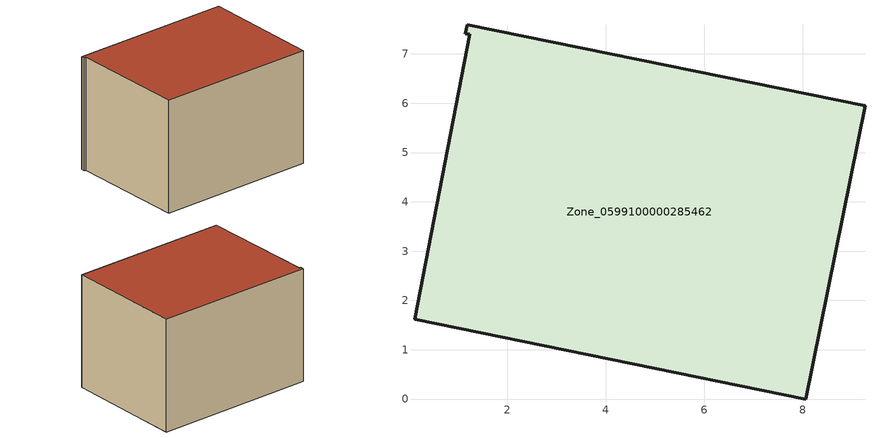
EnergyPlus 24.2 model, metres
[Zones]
Zone_0599100000285462
 floor ground (C_G): 1.24,7.39 1.16,7.41 1.19,7.59 9.26,5.95 8.06,0 0.12,1.61 z0
 wall outside (C_F): 8.06,0 9.26,5.95 1.19,7.59 1.16,7.41 1.24,7.39 0.12,1.61 8.06,0 z0:5.8
 roof outside (C_R): 1.24,7.39 0.12,1.61 8.06,0 9.26,5.95 1.19,7.59 1.16,7.41 z5.8
[BUILDING]
Pand.0599100000285462: North Axis=0; Terrain=City; Loads Convergence Tolerance Value=0.04; Temperature Convergence Tolerance Value=0.4; Solar Distribution=FullExterior; Maximum Number of Warmup Days=25; Minimum Number of Warmup Days=1
[Site:Location]
Rotterdam.The.Hague.AP_ZH_NLD Design_Conditions: Latitude=51.96; Longitude=4.45; Time Zone=1; Elevation=-4.5
[SITE:GROUNDTEMPERATURE:BUILDINGSURFACE]
18, 18, 18, 18, 18, 18, 18, 18, 18, 18, 18, 18
[MATERIAL] Thermal Absorptance=0.9; Solar Absorptance=0.7; Visible Absorptance=0.7
Name | Roughness | Thickness | Conductivity | Density | Specific Heat
G.TI.1946-1964 | MediumSmooth | 0.15 | 1 | 540 | 1210
F.TI.1946-1964 | Rough | 0.3 | 0.857143 | 1920 | 840
R.TI.1946-1964 | MediumRough | 0.2 | 0.277778 | 1500 | 1000
[CONSTRUCTION]
C_G: G.TI.1946-1964
C_F: F.TI.1946-1964
C_R: R.TI.1946-1964
[ZONE]
Zone_0599100000285462: Type=1; Multiplier=1; Ceiling Height=Autocalculate; Volume=Autocalculate; Floor Area=autocalculate; Part of Total Floor Area=Yes
[ZONEINFILTRATION:DESIGNFLOWRATE]
Infil_Zone_0599100000285462: Zone or ZoneList or Space or SpaceList=Zone_0599100000285462; Schedule=AlwaysOn; Design Flow Rate Calculation Method=Flow/Area; Flow Rate per Floor Area=0.003; Constant Term Coefficient=1; Temperature Term Coefficient=0; Velocity Term Coefficient=0; Velocity Squared Term Coefficient=0
[HVACTEMPLATE:ZONE:IDEALLOADSAIRSYSTEM]
Zone_0599100000285462: Maximum Heating Supply Air Temperature=50; Minimum Cooling Supply Air Temperature=13; Maximum Heating Supply Air Humidity Ratio=0.0156; Minimum Cooling Supply Air Humidity Ratio=0.0077; Heating Limit=NoLimit; Cooling Limit=NoLimit; Dehumidification Control Type=ConstantSensibleHeatRatio; Cooling Sensible Heat Ratio=0.7; Dehumidification Setpoint=60; Humidification Control Type=None; Humidification Setpoint=30; Outdoor Air Method=None; Outdoor Air Flow Rate per Person=0.00944; Outdoor Air Flow Rate per Zone Floor Area=0; Outdoor Air Flow Rate per Zone=0; Demand Controlled Ventilation Type=None; Outdoor Air Economizer Type=NoEconomizer; Heat Recovery Type=None; Sensible Heat Recovery Effectiveness=0.7; Latent Heat Recovery Effectiveness=0.65
[ZONECONTROL:THERMOSTAT]
ThermostatControl_Zone_0599100000285462: Zone or ZoneList=Zone_0599100000285462; Control Type Schedule=DualSetpointControlType; Control 1=Thermostat_Zone_0599100000285462; Temperature Difference Between Cutout And Setpoint=0
[THERMOSTATSETPOINT:DUALSETPOINT]
Thermostat_Zone_0599100000285462: Heating Setpoint Temperature Schedule=HeatingSetpoint_Zone_0599100000285462; Cooling Setpoint Temperature Schedule=CoolingSetpoint_Zone_0599100000285462
[SCHEDULE:COMPACT]
HeatingSetpoint_Zone_0599100000285462: Through: 12/31, For: AllDays, Until: 24:00, 21
CoolingSetpoint_Zone_0599100000285462: Through: 12/31, For: AllDays, Until: 24:00, 24
DualSetpointControlType: Through: 12/31, For: AllDays, Until: 24:00, 4
AlwaysOn: Through: 12/31, For: AllDays, Until: 24:00, 1
